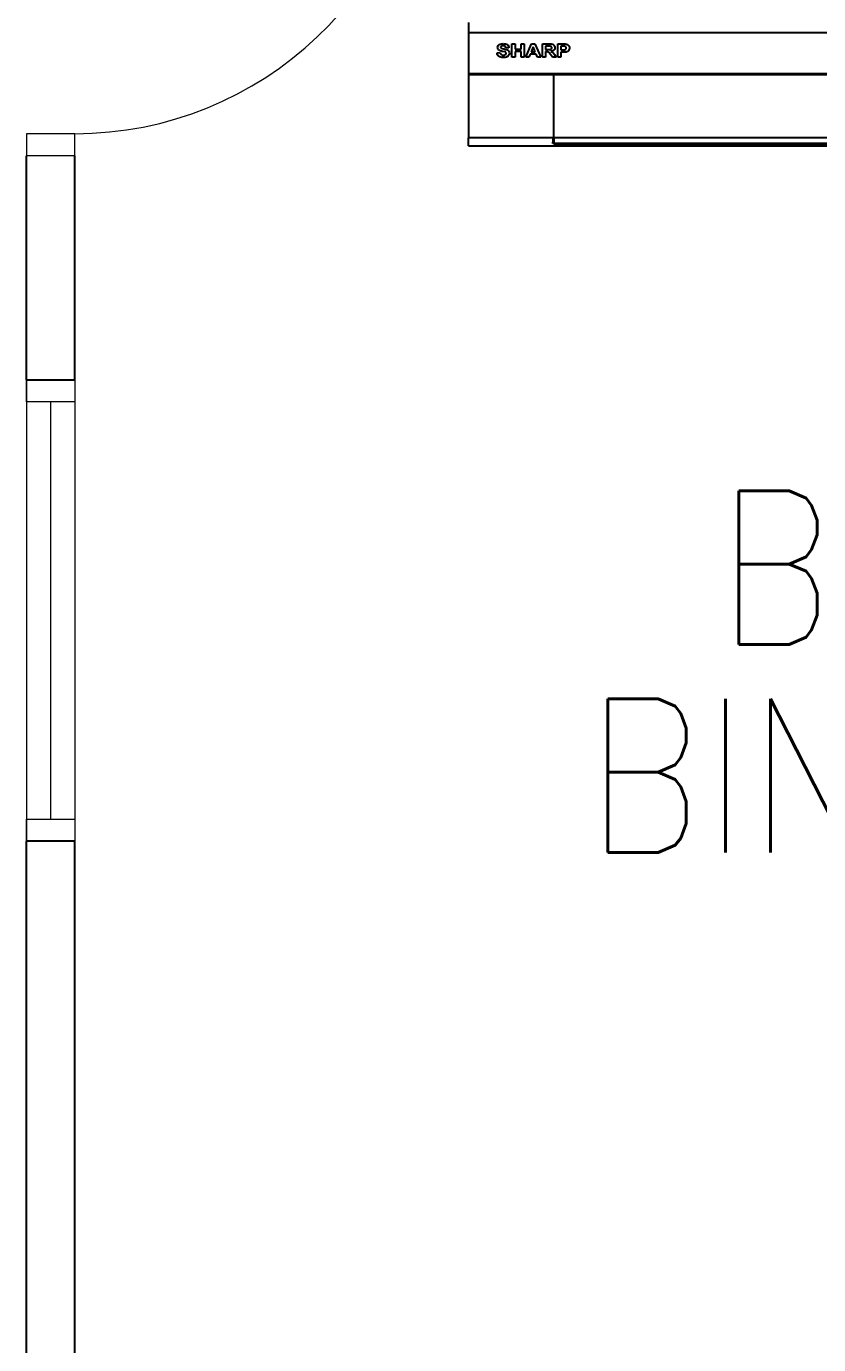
# Model space of a CAD drawing. Header units: inches. Extents: x 14 to 94880, y -4 to 65361.
# Drawn here: x 29065 to 30867, y 41307 to 44308 of the extents above; entities that cross this region are included whole.
import ezdxf
from ezdxf.enums import TextEntityAlignment as Align

# ---------------------------------------------------------------- set-up
doc = ezdxf.new("R2010")
doc.units = ezdxf.units.IN
doc.header["$MEASUREMENT"] = 0
for name, color, linetype, lineweight in [('DOOR', 8, 'Continuous', 20), ('t3', 8, 'Continuous', 25), ('WIN', 8, 'Continuous', 18)]:
    doc.layers.add(name, color=color, linetype=linetype, lineweight=lineweight)
doc.layers.add('Edges', color=7, linetype='Continuous')
doc.layers.add('partition', color=8, linetype='Continuous')
doc.styles.add('LAILA', font='romans.shx', dxfattribs={"width": 0.85})

# ---------------------------------------------------------------- blocks, each defined once
blk = doc.blocks.new('dr16')
at = {"layer": 'DOOR', "color": 1}
blk.add_line((-2409712.2, -909070.8), (-2409602.2, -909070.8), dxfattribs=at)
for points in [[(-2409712.2, -909070.8), (-2409602.2, -909070.8), (-2409602.2, -909020.8), (-2409712.2, -909020.8)], [(-2410511.2, -909830.8), (-2409712.2, -909830.8), (-2409712.2, -909870.8), (-2410511.2, -909870.8)], [(-2409712.2, -909920.8), (-2409602.2, -909920.8), (-2409602.2, -909870.8), (-2409712.2, -909870.8)]]:
    blk.add_lwpolyline(points, close=True, dxfattribs=at)
at = {"layer": 'DOOR', "color": 9}
blk.add_arc((-2409712.2, -909870.8), 800, 90, 177.134, dxfattribs=at)
blk = doc.blocks.new('air con')
at = {"layer": 'Edges'}
for p, q in [((71.402, 22.883), (71.402, 22.213)), ((152.402, 22.213), (71.402, 22.213)), ((71.402, 22.213), (71.402, 19.568)), ((73.294, 21.346), (73.326, 21.406)), ((73.326, 21.406), (73.378, 21.457)), ((73.378, 21.457), (73.448, 21.494)), ((73.448, 21.494), (73.537, 21.517)), ((73.537, 21.517), (73.642, 21.525)), ((73.64, 21.379), (73.563, 21.371)), ((73.713, 21.372), (73.64, 21.379)), ((73.642, 21.525), (73.729, 21.52)), ((73.729, 21.52), (73.804, 21.507)), ((73.804, 21.507), (73.868, 21.484)), ((73.868, 21.484), (73.921, 21.453)), ((73.921, 21.453), (73.962, 21.414)), ((73.962, 21.414), (73.992, 21.369)), ((74.215, 20.639), (74.215, 21.51)), ((74.215, 21.51), (74.413, 21.51)), ((74.413, 21.51), (74.413, 21.167)), ((74.802, 21.167), (74.802, 21.51)), ((74.802, 21.51), (75.001, 21.51)), ((75.001, 21.51), (75.001, 20.639)), ((75.106, 20.639), (75.489, 21.51)), ((75.489, 21.51), (75.699, 21.51)), ((75.699, 21.51), (76.093, 20.639)), ((76.199, 20.639), (76.199, 21.51)), ((76.199, 21.51), (76.616, 21.51)), ((76.616, 21.51), (76.752, 21.504)), ((76.752, 21.504), (76.845, 21.486)), ((76.845, 21.486), (76.91, 21.454)), ((76.91, 21.454), (76.96, 21.403)), ((76.96, 21.403), (76.992, 21.338)), ((77.19, 20.639), (77.19, 21.51)), ((77.19, 21.51), (77.508, 21.51)), ((77.508, 21.51), (77.658, 21.506)), ((77.658, 21.506), (77.744, 21.497)), ((77.744, 21.497), (77.822, 21.465)), ((77.822, 21.465), (77.886, 21.411)), ((77.886, 21.411), (77.911, 21.376)), ((77.911, 21.376), (77.929, 21.336)), ((73.247, 20.922), (73.441, 20.939)), ((73.262, 20.853), (73.247, 20.922)), ((73.287, 20.793), (73.262, 20.853)), ((73.283, 21.282), (73.294, 21.346)), ((73.289, 21.232), (73.283, 21.282)), ((73.322, 20.742), (73.287, 20.793)), ((73.306, 21.186), (73.289, 21.232)), ((73.334, 21.144), (73.306, 21.186)), ((73.367, 20.7), (73.322, 20.742)), ((73.374, 21.106), (73.334, 21.144)), ((73.422, 20.666), (73.367, 20.7)), ((73.412, 21.082), (73.374, 21.106)), ((73.462, 21.059), (73.412, 21.082)), ((73.488, 20.642), (73.422, 20.666)), ((73.441, 20.939), (73.467, 20.864)), ((73.598, 21.02), (73.462, 21.059)), ((73.467, 20.864), (73.511, 20.812)), ((73.481, 21.324), (73.473, 21.293)), ((73.473, 21.293), (73.48, 21.265)), ((73.48, 21.265), (73.502, 21.241)), ((73.504, 21.347), (73.481, 21.324)), ((73.565, 20.628), (73.488, 20.642)), ((73.502, 21.241), (73.567, 21.212)), ((73.563, 21.371), (73.504, 21.347)), ((73.511, 20.812), (73.574, 20.782)), ((73.653, 20.623), (73.565, 20.628)), ((73.567, 21.212), (73.685, 21.182)), ((73.574, 20.782), (73.655, 20.772)), ((73.757, 20.982), (73.598, 21.02)), ((73.771, 20.631), (73.653, 20.623)), ((73.655, 20.772), (73.739, 20.781)), ((73.685, 21.182), (73.811, 21.152)), ((73.766, 21.35), (73.713, 21.372)), ((73.739, 20.781), (73.8, 20.808)), ((73.8, 20.965), (73.757, 20.982)), ((73.8, 21.311), (73.766, 21.35)), ((73.867, 20.655), (73.771, 20.631)), ((73.82, 21.253), (73.8, 21.311)), ((73.828, 20.944), (73.8, 20.965)), ((73.8, 20.808), (73.836, 20.847)), ((73.811, 21.152), (73.899, 21.12)), ((74.019, 21.261), (73.82, 21.253)), ((73.843, 20.92), (73.828, 20.944)), ((73.836, 20.847), (73.848, 20.892)), ((73.848, 20.892), (73.843, 20.92)), ((73.943, 20.695), (73.867, 20.655)), ((73.899, 21.12), (73.961, 21.081)), ((74, 20.752), (73.943, 20.695)), ((73.961, 21.081), (74.008, 21.031)), ((73.992, 21.369), (74.011, 21.318)), ((74.035, 20.82), (74, 20.752)), ((74.008, 21.031), (74.037, 20.968)), ((74.011, 21.318), (74.019, 21.261)), ((74.047, 20.892), (74.035, 20.82)), ((74.037, 20.968), (74.047, 20.892)), ((74.413, 20.639), (74.215, 20.639)), ((74.413, 21.167), (74.802, 21.167)), ((74.802, 21.02), (74.413, 21.02)), ((74.413, 21.02), (74.413, 20.639)), ((74.802, 20.639), (74.802, 21.02)), ((75.001, 20.639), (74.802, 20.639)), ((75.317, 20.639), (75.106, 20.639)), ((75.398, 20.837), (75.317, 20.639)), ((75.791, 20.837), (75.398, 20.837)), ((75.592, 21.306), (75.459, 20.983)), ((75.459, 20.983), (75.727, 20.983)), ((75.727, 20.983), (75.592, 21.306)), ((75.877, 20.639), (75.791, 20.837)), ((76.093, 20.639), (75.877, 20.639)), ((76.397, 20.639), (76.199, 20.639)), ((76.552, 21.362), (76.397, 21.362)), ((76.397, 21.362), (76.397, 21.141)), ((76.397, 21.141), (76.544, 21.141)), ((76.437, 21.002), (76.397, 21.002)), ((76.397, 21.002), (76.397, 20.639)), ((76.496, 21), (76.437, 21.002)), ((76.537, 20.993), (76.496, 21)), ((76.568, 20.979), (76.537, 20.993)), ((76.544, 21.141), (76.66, 21.144)), ((76.697, 21.359), (76.552, 21.362)), ((76.597, 20.956), (76.568, 20.979)), ((76.702, 20.828), (76.597, 20.956)), ((76.66, 21.144), (76.722, 21.152)), ((76.74, 21.347), (76.697, 21.359)), ((76.845, 20.639), (76.702, 20.828)), ((76.722, 21.152), (76.754, 21.167)), ((76.772, 21.325), (76.74, 21.347)), ((76.804, 21.034), (76.743, 21.023)), ((76.743, 21.023), (76.802, 20.988)), ((76.754, 21.167), (76.778, 21.189)), ((76.791, 21.294), (76.772, 21.325)), ((76.778, 21.189), (76.793, 21.218)), ((76.798, 21.254), (76.791, 21.294)), ((76.793, 21.218), (76.798, 21.254)), ((76.802, 20.988), (76.849, 20.95)), ((76.856, 21.052), (76.804, 21.034)), ((77.082, 20.639), (76.845, 20.639)), ((76.849, 20.95), (76.899, 20.895)), ((76.901, 21.075), (76.856, 21.052)), ((76.899, 20.895), (76.962, 20.809)), ((76.938, 21.104), (76.901, 21.075)), ((76.966, 21.138), (76.938, 21.104)), ((76.962, 20.809), (77.082, 20.639)), ((76.986, 21.176), (76.966, 21.138)), ((76.999, 21.219), (76.986, 21.176)), ((76.992, 21.338), (77.003, 21.266)), ((77.003, 21.266), (76.999, 21.219)), ((77.388, 20.639), (77.19, 20.639)), ((77.388, 21.362), (77.388, 21.115)), ((77.484, 21.362), (77.388, 21.362)), ((77.388, 21.115), (77.497, 21.115)), ((77.518, 20.967), (77.388, 20.967)), ((77.388, 20.967), (77.388, 20.639)), ((77.627, 21.356), (77.484, 21.362)), ((77.497, 21.115), (77.595, 21.119)), ((77.637, 20.97), (77.518, 20.967)), ((77.595, 21.119), (77.654, 21.129)), ((77.671, 21.343), (77.627, 21.356)), ((77.724, 20.98), (77.637, 20.97)), ((77.654, 21.129), (77.689, 21.146)), ((77.707, 21.318), (77.671, 21.343)), ((77.689, 21.146), (77.716, 21.172)), ((77.731, 21.283), (77.707, 21.318)), ((77.716, 21.172), (77.733, 21.203)), ((77.776, 20.995), (77.724, 20.98)), ((77.738, 21.239), (77.731, 21.283)), ((77.733, 21.203), (77.738, 21.239)), ((77.827, 21.021), (77.776, 20.995)), ((77.873, 21.058), (77.827, 21.021)), ((77.91, 21.107), (77.873, 21.058)), ((77.935, 21.168), (77.91, 21.107)), ((77.929, 21.336), (77.939, 21.291)), ((77.943, 21.242), (77.935, 21.168)), ((77.939, 21.291), (77.943, 21.242)), ((152.402, 19.568), (71.402, 19.568)), ((71.402, 19.568), (71.402, 19.493)), ((152.402, 19.493), (71.402, 19.493)), ((71.402, 19.493), (71.402, 15.42)), ((76.921, 15.42), (76.921, 19.493)), ((76.921, 18.47), (76.921, 18.812)), ((76.921, 18.133), (76.921, 18.47)), ((76.921, 17.803), (76.921, 18.133)), ((76.921, 17.48), (76.921, 17.803)), ((76.921, 17.163), (76.921, 17.48)), ((76.921, 16.853), (76.921, 17.163)), ((76.921, 16.551), (76.921, 16.853)), ((76.921, 16.256), (76.921, 16.551)), ((76.921, 15.969), (76.921, 16.256)), ((76.855, 15.42), (71.402, 15.42)), ((71.402, 14.898), (71.402, 15.42)), ((76.921, 15.42), (76.855, 15.42)), ((76.855, 15.42), (76.855, 15.142)), ((76.921, 15.69), (76.921, 15.969)), ((76.921, 15.42), (76.921, 15.69)), ((76.921, 15.42), (76.921, 15.142)), ((146.421, 15.42), (76.921, 15.42)), ((71.402, 14.898), (152.402, 14.898)), ((76.921, 15.142), (76.855, 15.142)), ((76.855, 15.051), (76.855, 15.142)), ((76.921, 15.051), (76.855, 15.051)), ((76.921, 15.142), (76.921, 15.051)), ((146.421, 15.051), (76.921, 15.051)), ((76.921, 15.051), (76.921, 15.012)), ((146.421, 15.012), (76.921, 15.012))]:
    blk.add_line(p, q, dxfattribs=at)

msp = doc.modelspace()

# ---------------------------------------------------------------- linework, layer by layer
at = {"layer": 'partition'}
for p, q in [((29065.2, 43503.4), (29065.2, 44013.4)), ((29175.2, 43503.4), (29175.2, 44013.4)), ((29065.2, 43503.4), (29175.2, 43503.4)), ((29065.2, 41163.4), (29065.2, 42453.4)), ((29175.2, 42453.4), (29065.2, 42453.4)), ((29175.2, 41163.4), (29175.2, 42453.4))]:
    msp.add_line(p, q, dxfattribs=at)
at = {"layer": 'WIN'}
for p, q in [((29065.2, 43503.4), (29065.2, 42453.4)), ((29175.2, 43503.4), (29175.2, 42453.4)), ((29120.2, 43453.4), (29120.2, 42503.4))]:
    msp.add_line(p, q, dxfattribs=at)
for points in [[(29175.2, 43453.4), (29065.2, 43453.4), (29065.2, 43503.4), (29175.2, 43503.4)], [(29175.2, 42453.4), (29065.2, 42453.4), (29065.2, 42503.4), (29175.2, 42503.4)]]:
    msp.add_lwpolyline(points, close=True, dxfattribs=at)

# ---------------------------------------------------------------- block references
at = {"xscale": 35.09132088261752, "yscale": 35.09132088261752, "zscale": 35.09132088261752}
msp.add_blockref('air con', (27565.4, 43513.2), dxfattribs=at)
at = {"layer": 'DOOR', "rotation": 180}
msp.add_blockref('dr16', (-2380537, -865007.3), dxfattribs=at)

# ---------------------------------------------------------------- texts
at = {"layer": 't3', "style": 'LAILA', "width": 0.85}
for s, p in [('BILIK', (30634.6, 43250.8)), ('BINCANG', (30336.7, 42777.2))]:
    msp.add_text(s, height=350, dxfattribs=at).set_placement(p, align=Align.TOP_LEFT)

doc.saveas('drawing.dxf')
